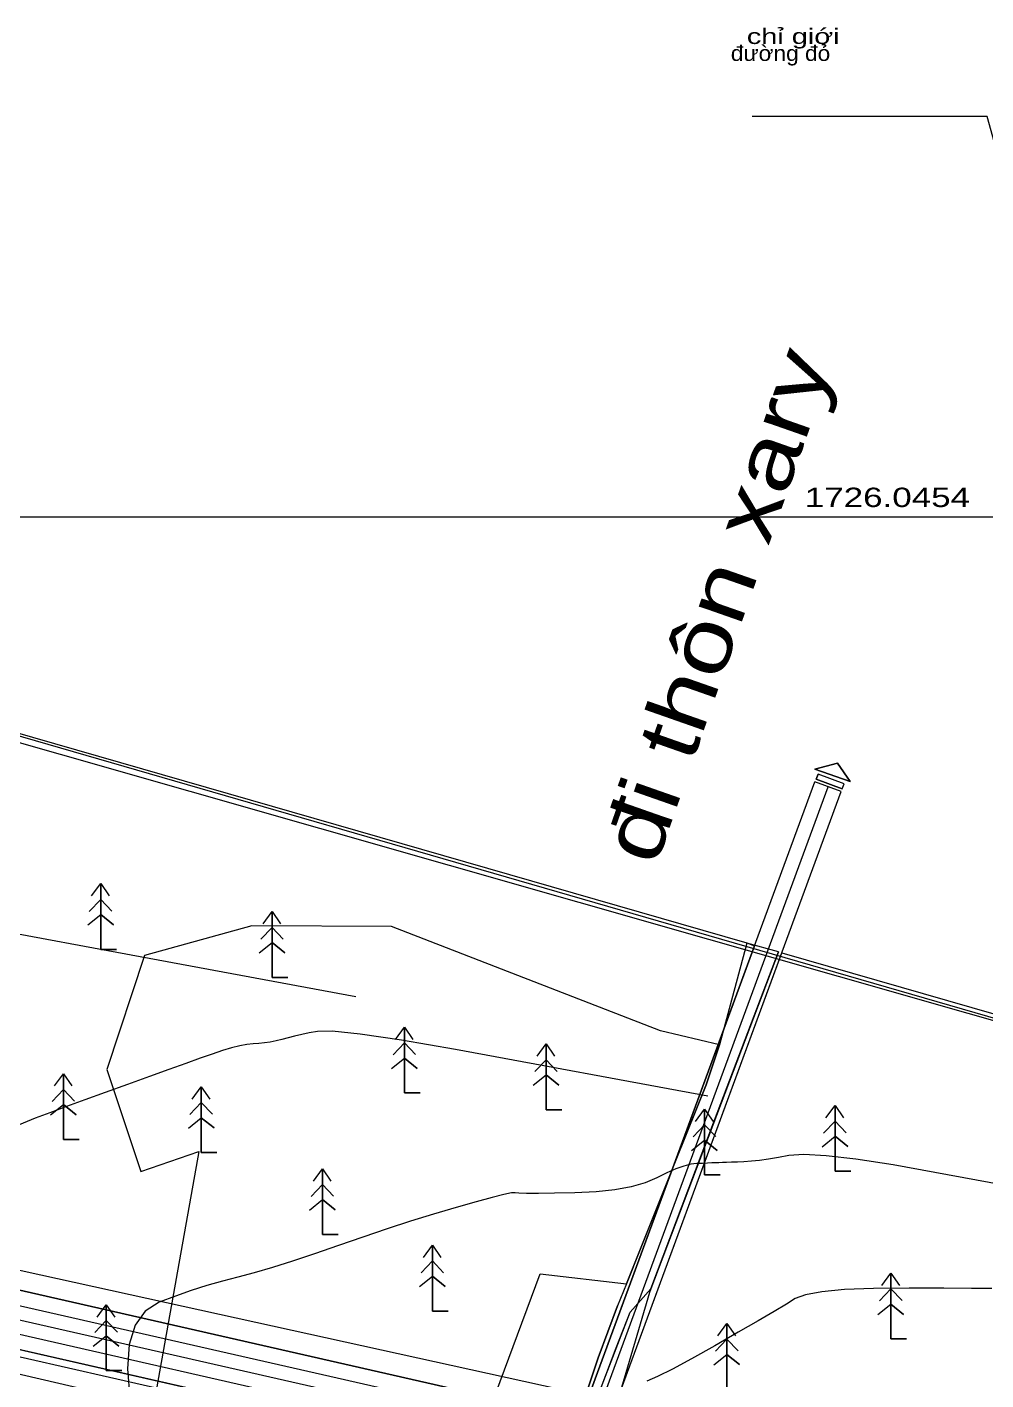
# Model space of a CAD drawing. Header units: metres. Extents: x 532950 to 537618, y 1849954 to 1853119.
# Drawn here: x 535081.8 to 535339, y 1851975.9 to 1852338.9 of the extents above; entities that cross this region are included whole.
import ezdxf

# ---------------------------------------------------------------- set-up
doc = ezdxf.new("R2010")
doc.units = ezdxf.units.M
doc.header["$LTSCALE"] = 3.1
for name, color, linetype, lineweight in [('11', 7, 'Continuous', 13), ('12', 7, 'Continuous', 13), ('16', 7, 'Continuous', 13), ('46', 7, 'Continuous', 13), ('48', 7, 'Continuous', 13), ('52', 7, 'Continuous', 13), ('53', 7, 'Continuous', 13), ('55', 7, 'Continuous', 13), ('58', 7, 'Continuous', 13), ('60', 7, 'Continuous', 13)]:
    doc.layers.add(name, color=color, linetype=linetype, lineweight=lineweight)

msp = doc.modelspace()

# ---------------------------------------------------------------- linework, layer by layer
at = {"layer": '11'}
msp.add_line((535231.38, 1851957.72), (535296.65, 1852135.1), dxfattribs=at)
msp.add_lwpolyline([(534673.58, 1852149.44), (534840.88, 1852069.38), (535005.66, 1852008.89), (535228.24, 1851958.25)], dxfattribs=at)
at = {"layer": '12'}
for points in [[(535213.91, 1851951.51), (535015.83, 1851996.58), (535015.3, 1851996.67), (535014.77, 1851996.72), (535014.23, 1851996.72), (535013.7, 1851996.67), (535013.17, 1851996.58), (535012.66, 1851996.44), (535012.15, 1851996.25), (535011.67, 1851996.02), (535011.21, 1851995.75), (535010.78, 1851995.43), (535010.37, 1851995.08), (535010, 1851994.7), (535009.66, 1851994.28), (535009.37, 1851993.83), (535009.11, 1851993.37), (535008.9, 1851992.87), (534954.6, 1851851.25)], [(535213.91, 1851951.51), (535015.83, 1851996.58)]]:
    msp.add_lwpolyline(points, dxfattribs=at)
at = {"layer": '16'}
msp.add_line((536153.25, 1852207.45), (534427.56, 1852207.45), dxfattribs=at)
msp.add_lwpolyline([(535354.28, 1852261.2), (535339.36, 1852314.89), (535276.26, 1852314.89)], dxfattribs=at)
at = {"layer": '46'}
for points in [[(534741.15, 1852246.88), (535274.87, 1852093.21), (535276.96, 1852092.44), (535231.97, 1851970.18)], [(536109.48, 1851795.17), (535864.17, 1851843.17), (535520.05, 1851920.07), (535411.01, 1851934.63), (535398.77, 1851936.67), (535386.69, 1851939.49), (535356.76, 1851947.51), (535338.86, 1851951.47), (535320.68, 1851953.83), (535280.13, 1851957.3), (535241.11, 1851963.93), (535240.72, 1851964.76), (535240.42, 1851965.63), (535240.2, 1851966.52), (535240.06, 1851967.43), (535240, 1851968.35), (535240.03, 1851969.27), (535240.14, 1851970.18), (535240.34, 1851971.08), (535240.61, 1851971.95), (535284.26, 1852090.56), (536115.57, 1851851.29)], [(535229.05, 1851966.01), (535007.87, 1852016.34)]]:
    msp.add_lwpolyline(points, dxfattribs=at)
at = {"layer": '48'}
msp.add_lwpolyline([(536135.62, 1851789.72), (535515.37, 1851926.72), (535258.5, 1851965.9), (535022.43, 1852017.88), (534680.95, 1852158.73), (534430.5, 1852265), (534355.97, 1852086.4), (534346.16, 1851984.65), (534462.32, 1851750.84), (534498.61, 1851623.52), (534531.7, 1851526.54), (534597.02, 1851432.26), (534785.89, 1851296.54), (534919.77, 1851224.01), (534977.2, 1851164.91), (535024.78, 1851103.67), (535103, 1851049.67), (535187.68, 1851009.38), (535275.9, 1851002), (535384.77, 1851022.15), (535615.71, 1851282.83), (535719.74, 1851373.89), (535864.1, 1851423.04), (536000.85, 1851463.59)], dxfattribs=at)
at = {"layer": '52'}
for p, q in [((535300.17, 1852133.81), (535293.13, 1852136.4)), ((535293.45, 1852137.12), (535293.96, 1852138.47)), ((535300.46, 1852134.52), (535293.45, 1852137.12)), ((535300.97, 1852135.87), (535293.96, 1852138.47)), ((535300.46, 1852134.52), (535300.97, 1852135.87)), ((535014.76, 1852002.97), (535217.93, 1851956.75))]:
    msp.add_line(p, q, dxfattribs=at)
for points in [[(535302.62, 1852136.47), (535293.12, 1852139.78), (535299.17, 1852141.43)], [(535299.17, 1852141.43), (535293.12, 1852139.78), (535302.62, 1852136.47)], [(535293.96, 1852138.47), (535293.45, 1852137.12), (535300.46, 1852134.52), (535300.97, 1852135.87)]]:
    msp.add_lwpolyline(points, close=True, dxfattribs=at)
for points in [[(535231.97, 1851970.18), (535293.13, 1852136.4)], [(535240.61, 1851971.95), (535300.17, 1852133.81)], [(535006.73, 1852012.49), (535220.37, 1851963.89)]]:
    msp.add_lwpolyline(points, dxfattribs=at)
at = {"layer": '53'}
msp.add_line((535016.27, 1851998.53), (535214.36, 1851953.46), dxfattribs=at)
msp.add_lwpolyline([(534677.13, 1852156.33), (534843.9, 1852076.53), (535007.87, 1852016.34), (535229.05, 1851966.01)], dxfattribs=at)
at = {"layer": '55'}
for p, q in [((535101.52, 1852109.09), (535101.52, 1852091.42)), ((535098.46, 1852101.65), (535101.52, 1852104.85)), ((535104.5, 1852101.71), (535101.52, 1852104.85)), ((535098.04, 1852098.02), (535101.52, 1852100.8)), ((535104.93, 1852098.03), (535101.52, 1852100.8)), ((535147.52, 1852101.59), (535147.52, 1852083.92)), ((535144.46, 1852094.15), (535147.52, 1852097.35)), ((535150.5, 1852094.21), (535147.52, 1852097.35)), ((535101.52, 1852091.42), (535105.72, 1852091.42)), ((535144.04, 1852090.52), (535147.52, 1852093.3)), ((535150.93, 1852090.53), (535147.52, 1852093.3)), ((535147.52, 1852083.92), (535151.72, 1852083.92)), ((535183.02, 1852070.59), (535183.02, 1852052.92)), ((535179.96, 1852063.15), (535183.02, 1852066.35)), ((535186, 1852063.21), (535183.02, 1852066.35)), ((535221.02, 1852066.09), (535221.02, 1852048.42)), ((535179.54, 1852059.52), (535183.02, 1852062.3)), ((535186.43, 1852059.53), (535183.02, 1852062.3)), ((535217.96, 1852058.65), (535221.02, 1852061.85)), ((535224, 1852058.71), (535221.02, 1852061.85)), ((535091.52, 1852058.09), (535091.52, 1852040.42)), ((535217.54, 1852055.02), (535221.02, 1852057.8)), ((535224.43, 1852055.03), (535221.02, 1852057.8)), ((535088.46, 1852050.65), (535091.52, 1852053.85)), ((535094.5, 1852050.71), (535091.52, 1852053.85)), ((535128.52, 1852054.59), (535128.52, 1852036.92)), ((535183.02, 1852052.92), (535187.22, 1852052.92)), ((535088.04, 1852047.02), (535091.52, 1852049.8)), ((535094.93, 1852047.03), (535091.52, 1852049.8)), ((535125.46, 1852047.15), (535128.52, 1852050.35)), ((535131.5, 1852047.21), (535128.52, 1852050.35)), ((535221.02, 1852048.42), (535225.22, 1852048.42)), ((535263.52, 1852048.59), (535263.52, 1852030.92)), ((535298.52, 1852049.59), (535298.52, 1852031.92)), ((535125.04, 1852043.52), (535128.52, 1852046.3)), ((535131.93, 1852043.53), (535128.52, 1852046.3)), ((535260.46, 1852041.15), (535263.52, 1852044.35)), ((535266.5, 1852041.21), (535263.52, 1852044.35)), ((535295.46, 1852042.15), (535298.52, 1852045.35)), ((535301.5, 1852042.21), (535298.52, 1852045.35)), ((535295.04, 1852038.52), (535298.52, 1852041.3)), ((535301.93, 1852038.53), (535298.52, 1852041.3)), ((535091.52, 1852040.42), (535095.72, 1852040.42)), ((535260.04, 1852037.52), (535263.52, 1852040.3)), ((535266.93, 1852037.53), (535263.52, 1852040.3)), ((535128.52, 1852036.92), (535132.72, 1852036.92)), ((535161.02, 1852032.59), (535161.02, 1852014.92)), ((535263.52, 1852030.92), (535267.72, 1852030.92)), ((535298.52, 1852031.92), (535302.72, 1852031.92)), ((535157.96, 1852025.15), (535161.02, 1852028.35)), ((535164, 1852025.21), (535161.02, 1852028.35)), ((535157.54, 1852021.52), (535161.02, 1852024.3)), ((535164.43, 1852021.53), (535161.02, 1852024.3)), ((535161.02, 1852014.92), (535165.22, 1852014.92)), ((535190.52, 1852012.09), (535190.52, 1851994.42)), ((535187.46, 1852004.65), (535190.52, 1852007.85)), ((535193.5, 1852004.71), (535190.52, 1852007.85)), ((535313.52, 1852004.59), (535313.52, 1851986.92)), ((535187.04, 1852001.02), (535190.52, 1852003.8)), ((535193.93, 1852001.03), (535190.52, 1852003.8)), ((535310.46, 1851997.15), (535313.52, 1852000.35)), ((535316.5, 1851997.21), (535313.52, 1852000.35)), ((535103.02, 1851996.09), (535103.02, 1851978.42)), ((535190.52, 1851994.42), (535194.72, 1851994.42)), ((535234.99, 1851981.9), (535240.14, 1851995.84)), ((535310.04, 1851993.52), (535313.52, 1851996.3)), ((535316.93, 1851993.53), (535313.52, 1851996.3)), ((535099.96, 1851988.65), (535103.02, 1851991.85)), ((535106, 1851988.71), (535103.02, 1851991.85)), ((535269.52, 1851991.09), (535269.52, 1851973.42)), ((535099.54, 1851985.02), (535103.02, 1851987.8)), ((535106.43, 1851985.03), (535103.02, 1851987.8)), ((535266.46, 1851983.65), (535269.52, 1851986.85)), ((535272.5, 1851983.71), (535269.52, 1851986.85)), ((535313.52, 1851986.92), (535317.72, 1851986.92)), ((535266.04, 1851980.02), (535269.52, 1851982.8)), ((535272.93, 1851980.03), (535269.52, 1851982.8)), ((535103.02, 1851978.42), (535107.22, 1851978.42))]:
    msp.add_line(p, q, dxfattribs=at)
msp.add_lwpolyline([(534435.03, 1852302.36), (534325.72, 1852049.19), (534353.84, 1851932.14), (534451.76, 1851760.49), (534494.46, 1851609.32), (534521.83, 1851454.43), (534874.06, 1851297.73), (534980.01, 1851227.29), (535025.25, 1851130.42), (535137.96, 1851046.53), (535351.9, 1851022.3), (535580.64, 1851242.44), (535635.18, 1851288.02), (535713.41, 1851370.26), (536002.4, 1851411.83), (536158.14, 1851571.22), (536125.75, 1851798.92), (536134.25, 1851845.92), (534499.31, 1852312.5)], close=True, dxfattribs=at)
for points in [[(535099.09, 1852105.8), (535101.52, 1852109.09), (535103.79, 1852105.8)], [(535099.09, 1852105.8), (535101.52, 1852109.09), (535103.79, 1852105.8)], [(535105.72, 1852091.42), (535101.52, 1852091.42), (535101.52, 1852109.09)], [(535098.46, 1852101.65), (535101.52, 1852104.85), (535104.5, 1852101.71)], [(535098.04, 1852098.02), (535101.52, 1852100.8), (535104.93, 1852098.03)], [(535145.09, 1852098.3), (535147.52, 1852101.59), (535149.79, 1852098.3)], [(535145.09, 1852098.3), (535147.52, 1852101.59), (535149.79, 1852098.3)], [(535151.72, 1852083.92), (535147.52, 1852083.92), (535147.52, 1852101.59)], [(535172.76, 1851878.74), (535219.43, 1852004.36), (535242.56, 1852001.76), (535263.97, 1852055.12), (535267.53, 1852065.82), (535251.68, 1852069.57), (535179.5, 1852097.59), (535142.03, 1852097.73), (535113.25, 1852089.79), (535103.19, 1852059.25), (535112.27, 1852031.89), (535127.83, 1852037.24), (535115.67, 1851969.09), (535067.53, 1851980.29)], [(535079.39, 1852095.6), (535103.42, 1852091.16), (535169.95, 1852078.78)], [(535144.46, 1852094.15), (535147.52, 1852097.35), (535150.5, 1852094.21)], [(535144.04, 1852090.52), (535147.52, 1852093.3), (535150.93, 1852090.53)], [(535235.16, 1851972.25), (535243.55, 1851994.14), (535249.1, 1852000.42), (535266.21, 1852045.62), (535283.33, 1852090.83), (535274.84, 1852093.11), (535267.53, 1852065.82), (535263.97, 1852055.12), (535253.26, 1852028.44), (535242.56, 1852001.76), (535240.14, 1851995.84), (535234.99, 1851981.9), (535223.48, 1851947.35)], [(535283.33, 1852090.83), (535249.1, 1852000.42), (535248.71, 1851999.4), (535226.93, 1851925.31), (535247.45, 1851923.34), (535246.47, 1851909.16), (535322.82, 1851918.47), (535266.41, 1851778.76), (535207.49, 1851780.5), (535201.16, 1851758.93), (535234.42, 1851756.7), (535235.22, 1851760.98), (535258.73, 1851759.64), (535254.19, 1851737.72), (535253.12, 1851726.22), (535247.77, 1851709.38), (535266.47, 1851704.56), (535308.14, 1851692.53), (535332.29, 1851687.11)], [(535180.59, 1852067.3), (535183.02, 1852070.59), (535185.29, 1852067.3)], [(535180.59, 1852067.3), (535183.02, 1852070.59), (535185.29, 1852067.3)], [(535187.22, 1852052.92), (535183.02, 1852052.92), (535183.02, 1852070.59)], [(535264.4, 1852052.11), (535196.74, 1852064.61), (535182.18, 1852067.06), (535171.15, 1852068.69), (535163.63, 1852069.48), (535159.64, 1852069.46), (535157.48, 1852069.02), (535155.44, 1852068.58), (535153.54, 1852068.15), (535151.78, 1852067.72), (535150.14, 1852067.3), (535148.57, 1852066.92), (535147.02, 1852066.6), (535145.47, 1852066.36), (535143.94, 1852066.2), (535142.42, 1852066.1), (535140.76, 1852065.95), (535138.84, 1852065.6), (535136.64, 1852065.05), (535134.18, 1852064.31), (535131.45, 1852063.38), (535128.24, 1852062.23), (535124.36, 1852060.84), (535119.81, 1852059.2), (535114.59, 1852057.32), (535108.69, 1852055.2), (535102.72, 1852053.04), (535097.25, 1852051.06), (535092.31, 1852049.26), (535087.88, 1852047.64), (535083.96, 1852046.19), (535079.62, 1852044.41)], [(535179.96, 1852063.15), (535183.02, 1852066.35), (535186, 1852063.21)], [(535218.59, 1852062.8), (535221.02, 1852066.09), (535223.29, 1852062.8)], [(535218.59, 1852062.8), (535221.02, 1852066.09), (535223.29, 1852062.8)], [(535225.22, 1852048.42), (535221.02, 1852048.42), (535221.02, 1852066.09)], [(535179.54, 1852059.52), (535183.02, 1852062.3), (535186.43, 1852059.53)], [(535217.96, 1852058.65), (535221.02, 1852061.85), (535224, 1852058.71)], [(535089.09, 1852054.8), (535091.52, 1852058.09), (535093.79, 1852054.8)], [(535089.09, 1852054.8), (535091.52, 1852058.09), (535093.79, 1852054.8)], [(535095.72, 1852040.42), (535091.52, 1852040.42), (535091.52, 1852058.09)], [(535217.54, 1852055.02), (535221.02, 1852057.8), (535224.43, 1852055.03)], [(535088.46, 1852050.65), (535091.52, 1852053.85), (535094.5, 1852050.71)], [(535126.09, 1852051.3), (535128.52, 1852054.59), (535130.79, 1852051.3)], [(535126.09, 1852051.3), (535128.52, 1852054.59), (535130.79, 1852051.3)], [(535132.72, 1852036.92), (535128.52, 1852036.92), (535128.52, 1852054.59)], [(535088.04, 1852047.02), (535091.52, 1852049.8), (535094.93, 1852047.03)], [(535125.46, 1852047.15), (535128.52, 1852050.35), (535131.5, 1852047.21)], [(535261.09, 1852045.3), (535263.52, 1852048.59), (535265.79, 1852045.3)], [(535261.09, 1852045.3), (535263.52, 1852048.59), (535265.79, 1852045.3)], [(535267.72, 1852030.92), (535263.52, 1852030.92), (535263.52, 1852048.59)], [(535296.09, 1852046.3), (535298.52, 1852049.59), (535300.79, 1852046.3)], [(535296.09, 1852046.3), (535298.52, 1852049.59), (535300.79, 1852046.3)], [(535302.72, 1852031.92), (535298.52, 1852031.92), (535298.52, 1852049.59)], [(535125.04, 1852043.52), (535128.52, 1852046.3), (535131.93, 1852043.53)], [(535260.46, 1852041.15), (535263.52, 1852044.35), (535266.5, 1852041.21)], [(535295.46, 1852042.15), (535298.52, 1852045.35), (535301.5, 1852042.21)], [(535295.04, 1852038.52), (535298.52, 1852041.3), (535301.93, 1852038.53)], [(535260.04, 1852037.52), (535263.52, 1852040.3), (535266.93, 1852037.53)], [(535358.85, 1852025.44), (535314.16, 1852033.64), (535304.13, 1852035.17), (535296.12, 1852036.09), (535290.14, 1852036.41), (535286.17, 1852036.12), (535283.33, 1852035.59), (535280.7, 1852035.16), (535278.28, 1852034.83), (535276.08, 1852034.6), (535274.09, 1852034.47), (535272.32, 1852034.4), (535270.76, 1852034.34), (535269.42, 1852034.29), (535268.29, 1852034.25), (535267.36, 1852034.21), (535266.48, 1852034.18), (535265.45, 1852034.14), (535264.27, 1852034.09), (535262.96, 1852034.04), (535261.49, 1852033.99), (535259.83, 1852033.78), (535257.92, 1852033.3), (535255.77, 1852032.53), (535253.36, 1852031.47), (535250.7, 1852030.13), (535247.6, 1852028.79), (535243.84, 1852027.71), (535239.45, 1852026.91), (535234.41, 1852026.37), (535228.72, 1852026.11), (535223.27, 1852026.01), (535218.95, 1852025.96), (535215.74, 1852025.97), (535213.67, 1852026.03), (535212.71, 1852026.15), (535211.77, 1852026.11), (535209.71, 1852025.69), (535206.53, 1852024.9), (535202.24, 1852023.74), (535196.84, 1852022.2), (535190.82, 1852020.41), (535184.65, 1852018.5), (535178.34, 1852016.45), (535171.89, 1852014.27), (535165.3, 1852011.97), (535158.89, 1852009.74), (535152.99, 1852007.78), (535147.6, 1852006.09), (535142.72, 1852004.68), (535138.35, 1852003.54), (535134.22, 1852002.46), (535130.04, 1852001.25), (535125.81, 1851999.89), (535121.55, 1851998.4), (535117.24, 1851996.76), (535113.46, 1851994.37), (535110.78, 1851990.6), (535109.2, 1851985.46), (535108.72, 1851978.94), (535109.33, 1851971.05)], [(535158.59, 1852029.3), (535161.02, 1852032.59), (535163.29, 1852029.3)], [(535158.59, 1852029.3), (535161.02, 1852032.59), (535163.29, 1852029.3)], [(535165.22, 1852014.92), (535161.02, 1852014.92), (535161.02, 1852032.59)], [(535157.96, 1852025.15), (535161.02, 1852028.35), (535164, 1852025.21)], [(535157.54, 1852021.52), (535161.02, 1852024.3), (535164.43, 1852021.53)], [(535188.09, 1852008.8), (535190.52, 1852012.09), (535192.79, 1852008.8)], [(535188.09, 1852008.8), (535190.52, 1852012.09), (535192.79, 1852008.8)], [(535194.72, 1851994.42), (535190.52, 1851994.42), (535190.52, 1852012.09)], [(535187.46, 1852004.65), (535190.52, 1852007.85), (535193.5, 1852004.71)], [(535311.09, 1852001.3), (535313.52, 1852004.59), (535315.79, 1852001.3)], [(535311.09, 1852001.3), (535313.52, 1852004.59), (535315.79, 1852001.3)], [(535317.72, 1851986.92), (535313.52, 1851986.92), (535313.52, 1852004.59)], [(535187.04, 1852001.02), (535190.52, 1852003.8), (535193.93, 1852001.03)], [(535340.58, 1852000.49), (535335.15, 1852000.5), (535327.75, 1852000.53), (535318.38, 1852000.56), (535308.87, 1852000.48), (535301.07, 1852000.16), (535294.97, 1851999.59), (535290.57, 1851998.79), (535287.87, 1851997.74), (535285.53, 1851996.3), (535282.2, 1851994.32), (535277.87, 1851991.8), (535272.56, 1851988.73), (535266.26, 1851985.11), (535260.03, 1851981.61), (535254.92, 1851978.86), (535250.93, 1851976.86), (535248.07, 1851975.62)], [(535310.46, 1851997.15), (535313.52, 1852000.35), (535316.5, 1851997.21)], [(535100.59, 1851992.8), (535103.02, 1851996.09), (535105.29, 1851992.8)], [(535100.59, 1851992.8), (535103.02, 1851996.09), (535105.29, 1851992.8)], [(535107.22, 1851978.42), (535103.02, 1851978.42), (535103.02, 1851996.09)], [(535252.17, 1851955.37), (535230.51, 1851959.97), (535239.81, 1851984.53), (535243.55, 1851994.14)], [(535310.04, 1851993.52), (535313.52, 1851996.3), (535316.93, 1851993.53)], [(535099.96, 1851988.65), (535103.02, 1851991.85), (535106, 1851988.71)], [(535267.09, 1851987.8), (535269.52, 1851991.09), (535271.79, 1851987.8)], [(535267.09, 1851987.8), (535269.52, 1851991.09), (535271.79, 1851987.8)], [(535273.72, 1851973.42), (535269.52, 1851973.42), (535269.52, 1851991.09)], [(535099.54, 1851985.02), (535103.02, 1851987.8), (535106.43, 1851985.03)], [(535266.46, 1851983.65), (535269.52, 1851986.85), (535272.5, 1851983.71)], [(535218.03, 1851886.16), (535229.39, 1851955.82), (535230.51, 1851959.97), (535239.81, 1851984.53)], [(535266.04, 1851980.02), (535269.52, 1851982.8), (535272.93, 1851980.03)], [(535234.99, 1851981.9), (535223.48, 1851947.35), (535216.21, 1851898.4), (535210.1, 1851857.49)], [(535216.21, 1851898.4), (535223.48, 1851947.35), (535234.99, 1851981.9)]]:
    msp.add_lwpolyline(points, dxfattribs=at)
at = {"layer": '58'}
for points in [[(534499.59, 1852231.92), (534512.09, 1852231.92), (534534.24, 1852234.29), (534535.46, 1852228.09), (534559.86, 1852232.88), (534578.29, 1852231.68), (534587.9, 1852241.29), (534595.51, 1852252.1), (534604.32, 1852265.72), (534610.33, 1852284.53), (534737.23, 1852248.01), (534741.15, 1852246.88), (535274.87, 1852093.21), (535276.96, 1852092.44), (535231.97, 1851970.18)], [(535240.61, 1851971.95), (535284.26, 1852090.56), (536115.57, 1851851.29)], [(535229.05, 1851966.01), (535007.87, 1852016.34)], [(535214.36, 1851953.46), (535016.27, 1851998.53)]]:
    msp.add_lwpolyline(points, dxfattribs=at)
at = {"layer": '60'}
msp.add_lwpolyline([(536154.15, 1851837.6), (534610.33, 1852284.53), (534600.32, 1852290.54), (534590.7, 1852288.94), (534492.17, 1852324.08), (534334.23, 1852264.06), (534331.47, 1852261.17), (534130.25, 1851934.92), (533977.25, 1851648.42), (533635.8, 1851349.93), (533873.15, 1850873.11), (533992.13, 1850668.54), (534105.12, 1850436.64), (534145.62, 1850408.51), (534298.25, 1850375.42), (534676.75, 1850366.42), (535302.13, 1850496.65), (535596.71, 1850749.44), (535598.07, 1850750.64), (535665.25, 1850813.42), (535773.25, 1850864.92), (535903.25, 1850946.42)], dxfattribs=at)

# ---------------------------------------------------------------- texts
at = {"layer": '16'}
for s, height, width, p in [('  chỉ giới', 4.137, 1.4, (535270.56, 1852334.38)), ('đường đỏ', 4.137, 1.1, (535270.56, 1852329.83)), ('1726.0454', 5.195, 1.35, (535290.41, 1852210.14))]:
    msp.add_text(s, height=height, dxfattribs=dict(at, width=width)).set_placement(p)
at = {"layer": '16', "width": 1.3}
msp.add_text('đi thôn xary', height=16, rotation=70.673, dxfattribs=at).set_placement((535250.4, 1852113.39))

doc.saveas('drawing.dxf')
